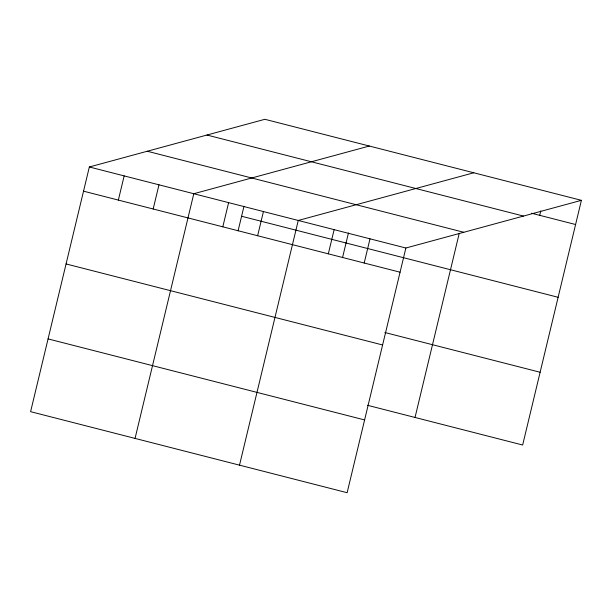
<?xml version="1.0" encoding="UTF-8"?>
<svg xmlns="http://www.w3.org/2000/svg" width="612" height="612" viewBox="0 0 612 612"><rect width="100%" height="100%" fill="white"/><g stroke="black" fill="none" stroke-linecap="round" stroke-linejoin="round"><path stroke-width="0.92" d="M581.4 200.331L264.866 119.294L89.344 166.984L30.6 411.669L347.134 492.706L405.878 248.013L581.4 200.331L522.656 445.016L367.391 405.266M118.353 200.086L124.16 175.896M153.176 208.998L158.982 184.809M135.053 438.414L193.797 193.721L369.327 146.038M222.814 226.83L228.62 202.633M238.076 230.877L243.989 206.244M257.629 235.742L263.435 211.553M239.514 465.151L298.258 220.465L473.78 172.775M328.323 253.835L334.129 229.645M342.536 257.621L348.45 232.988M364.194 263.022L370 238.833M415.035 417.468L459.237 233.348M539.715 215.34L540.794 210.857M531.438 213.213L575.594 224.52M206.948 135.03L523.474 216.067M147.27 151.248L463.797 232.277M89.344 166.984L405.878 248.013M241.587 216.25L558.121 297.287M83.538 191.174L400.072 272.202M384.856 332.507L540.128 372.257M66.065 263.94L382.599 344.969M48.073 338.903L364.599 419.939"/></g></svg>
